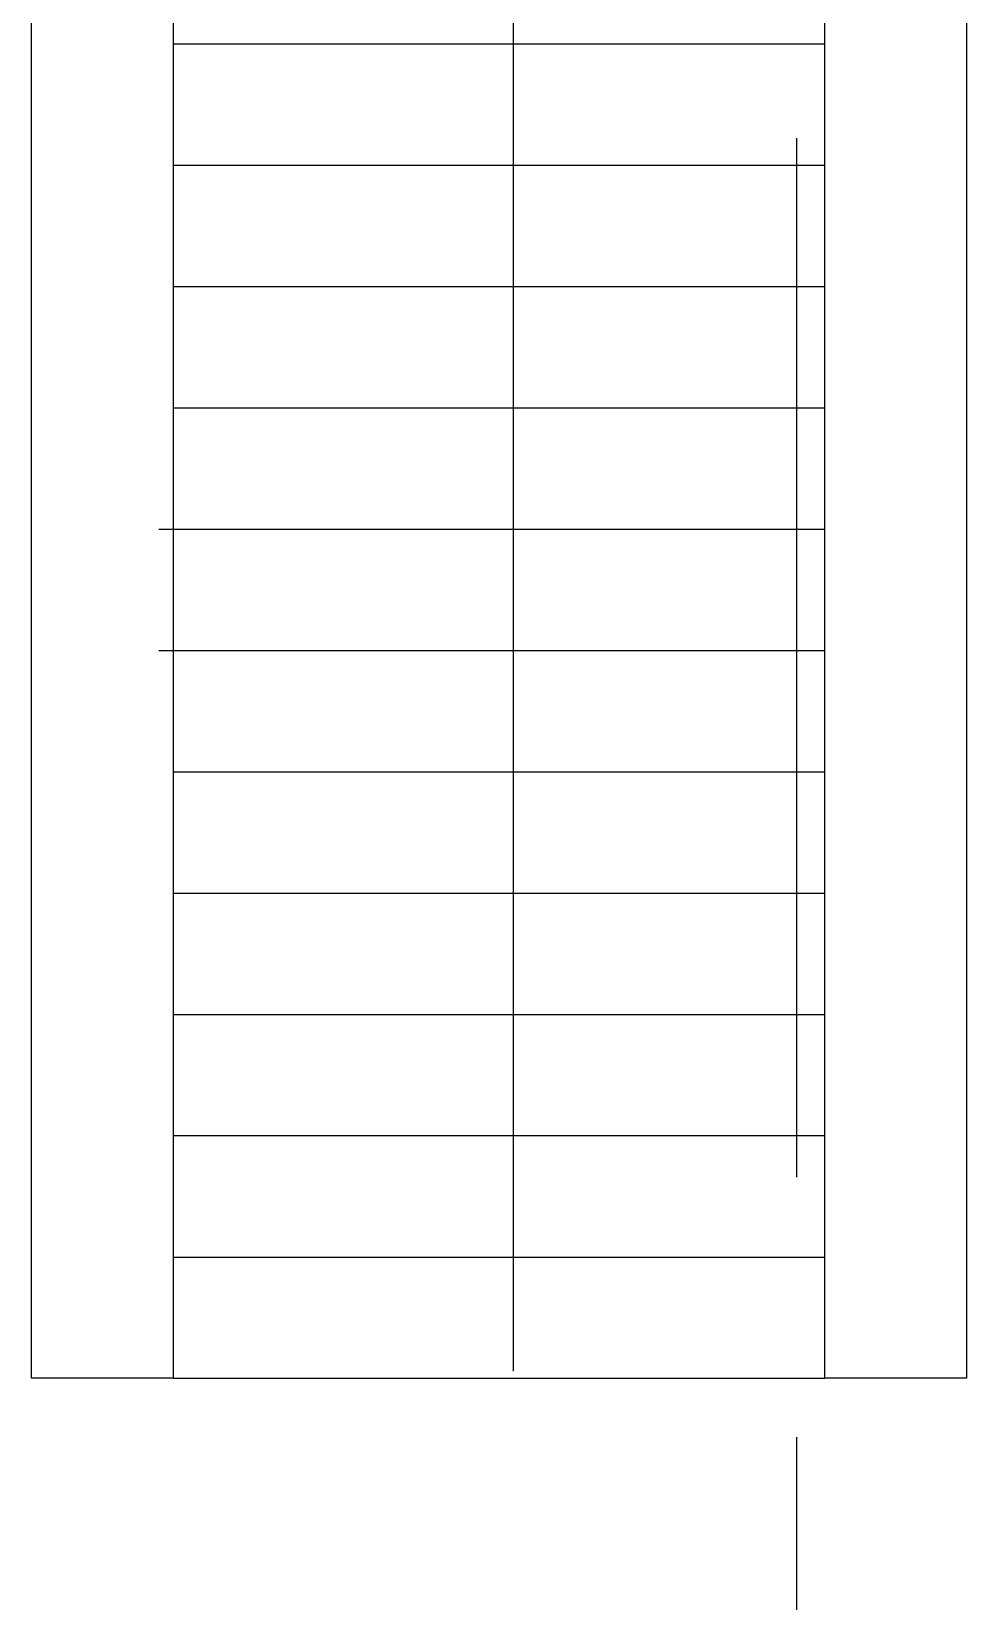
# Model space of a CAD drawing. Header units: millimetres. Extents: x -1544140 to 7445918, y -1294905 to 2019878.
# Drawn here: x 512022 to 514184, y 198527 to 202154 of the extents above; entities that cross this region are included whole.
import ezdxf

# ---------------------------------------------------------------- set-up
doc = ezdxf.new("R2010")
doc.units = ezdxf.units.MM
doc.header["$MEASUREMENT"] = 0
doc.linetypes.add('ACAD_ISO02W100', pattern=[15, 12, -3])

msp = doc.modelspace()

# ---------------------------------------------------------------- linework, layer by layer
at = {"color": 9, "linetype": 'ACAD_ISO02W100', "ltscale": 200, "true_color": 0xc4c4c5}
msp.add_line((513791.6, 184507.1), (513791.3, 265707.1), dxfattribs=at)
at = {"color": 55, "true_color": 0x999b37}
for p, q in [((513135.7, 205768.4), (513135.7, 199059)), ((512349.7, 202125.3), (513856.3, 202125.3)), ((512349.7, 202125.3), (513856.3, 202125.3)), ((512349.7, 201845.1), (513856.3, 201845.1)), ((512349.7, 201845.1), (513856.3, 201845.1)), ((512349.7, 201564.8), (513856.3, 201564.8)), ((512349.7, 201564.8), (513856.3, 201564.8)), ((512349.7, 201284.6), (513856.3, 201284.6)), ((512349.7, 201284.6), (513856.3, 201284.6)), ((512316.9, 201004.4), (513823.5, 201004.4)), ((512349.7, 201004.4), (513856.3, 201004.4)), ((512316.9, 200724.1), (513823.5, 200724.1)), ((512349.7, 200724.1), (513856.3, 200724.1)), ((512349.7, 200443.9), (513856.3, 200443.9)), ((512349.7, 200443.9), (513856.3, 200443.9)), ((512349.7, 200163.6), (513856.3, 200163.6)), ((512349.7, 200163.6), (513856.3, 200163.6)), ((512349.7, 199883.4), (513856.3, 199883.4)), ((512349.7, 199883.4), (513856.3, 199883.4)), ((512349.7, 199603.2), (513856.3, 199603.2)), ((512349.7, 199603.2), (513856.3, 199603.2)), ((512349.7, 199322.9), (513856.3, 199322.9)), ((512349.7, 199322.9), (513856.3, 199322.9)), ((512349.7, 199042.7), (513856.3, 199042.7))]:
    msp.add_line(p, q, dxfattribs=at)
for points in [[(512022.1, 205771.5), (512349.7, 205771.5), (512349.7, 199042.7), (512022.1, 199042.7)], [(513856.3, 205766.2), (514183.8, 205766.2), (514183.8, 199042.7), (513856.3, 199042.7)]]:
    msp.add_lwpolyline(points, close=True, dxfattribs=at)

doc.saveas('drawing.dxf')
